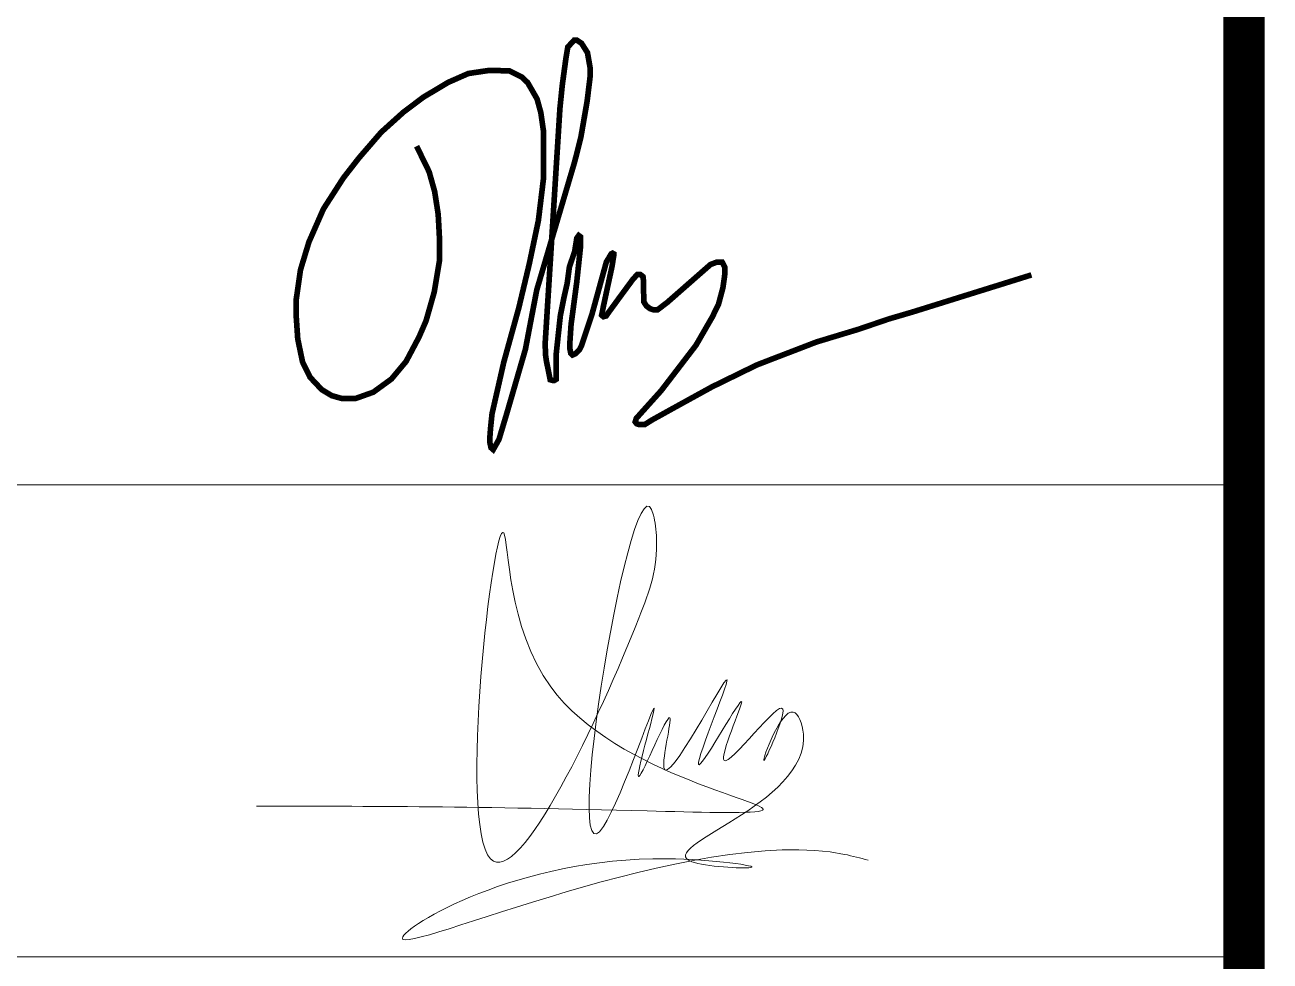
# Model space of a CAD drawing. Header units: metres. Extents: x 568006 to 1139366, y 2064802 to 4131555.
# Drawn here: x 569476.45 to 569489.52, y 2065219.61 to 2065229.44 of the extents above; entities that cross this region are included whole.
import ezdxf
from ezdxf.enums import TextEntityAlignment as Align
from ezdxf.xclip import XClip

# ---------------------------------------------------------------- set-up
doc = ezdxf.new("R2010")
doc.units = ezdxf.units.M
doc.header["$XCLIPFRAME"] = 0
doc.linetypes.add('ACAD_ISO10W100', pattern=[18.5, 12, -3, 0.5, -3])
doc.linetypes.add('CENTER', pattern=[2, 1.25, -0.25, 0.25, -0.25])
doc.layers.get('0').update_dxf_attribs({"linetype": 'CONTINUOUS'})
for name, color, linetype, lineweight in [('A-KY HIEU', 34, 'CONTINUOUS', 20), ('A-TEXT', 7, 'CONTINUOUS', 18), ('E- RANH GIOI', 1, 'CENTER', 13), ('hung-demlonha', 7, 'CONTINUOUS', 15)]:
    doc.layers.add(name, color=color, linetype=linetype, lineweight=lineweight)
for name, color, linetype in [('ghi_chu', 7, 'CONTINUOUS'), ('LogDg', 7, 'CONTINUOUS'), ('TimDg', 222, 'CONTINUOUS')]:
    doc.layers.add(name, color=color, linetype=linetype)
doc.styles.add('QH1', font='arialbd.ttf', dxfattribs={"width": 0.8})

# ---------------------------------------------------------------- blocks, each defined once
blk = doc.blocks.new('A$C33BC4D2A')
at = {"ltscale": 3, "const_width": 0.14}
blk.add_lwpolyline([(394.525, -207.801), (394.835, -208.436), (394.972, -208.926), (395.059, -209.488), (395.089, -210.048), (395.089, -210.645), (394.962, -211.406), (394.759, -212.121), (394.582, -212.528), (394.265, -213.126), (393.903, -213.56), (393.455, -213.886), (393.011, -214.044), (392.681, -214.044), (392.427, -213.972), (392.179, -213.823), (391.889, -213.515), (391.704, -213.136), (391.586, -212.569), (391.545, -211.964), (391.549, -211.588), (391.654, -210.86), (391.862, -210.173), (392.222, -209.353), (392.716, -208.585), (393.101, -208.091), (393.649, -207.457), (394.2, -206.96), (394.697, -206.587), (395.307, -206.223), (395.804, -206.004), (396.32, -205.927), (396.819, -205.939), (397.121, -206.088), (397.271, -206.229), (397.504, -206.634), (397.596, -206.97), (397.661, -207.417), (397.663, -208.055), (397.663, -208.598), (397.536, -209.643), (397.311, -210.714), (397.052, -211.801), (396.682, -213.139), (396.531, -213.803), (396.469, -214.075), (396.39, -214.421), (396.353, -214.781), (396.338, -214.982), (396.338, -215.138), (396.365, -215.26), (396.419, -215.307), (396.474, -215.21), (396.562, -215.055), (396.657, -214.737), (396.756, -214.408), (396.958, -213.713), (397.215, -212.828), (397.365, -212.041), (397.496, -211.358), (397.852, -210.153), (398.056, -209.463), (398.248, -208.815), (398.434, -208.185), (398.586, -207.586), (398.742, -206.686), (398.815, -206.086), (398.815, -205.859), (398.75, -205.489), (398.602, -205.255), (398.492, -205.182), (398.419, -205.182), (398.372, -205.232), (398.307, -205.303), (398.264, -205.35), (398.218, -205.622), (398.128, -206.284), (398.069, -206.864), (398.015, -207.725), (397.97, -208.438), (397.915, -209.318), (397.831, -210.657), (397.801, -211.134), (397.742, -212.073), (397.704, -212.68), (397.713, -212.96), (397.734, -213.112), (397.781, -213.343), (397.828, -213.578), (397.893, -213.597), (397.927, -213.597), (397.978, -213.566), (397.978, -213.521), (397.98, -212.913), (398.079, -211.994), (398.167, -211.554), (398.249, -211.192), (398.303, -210.789), (398.434, -210.404), (398.46, -210.241), (398.486, -210.077), (398.534, -210.011), (398.575, -210.042), (398.575, -210.155), (398.575, -210.321), (398.482, -211.188), (398.415, -211.69), (398.377, -211.973), (398.345, -212.209), (398.326, -212.492), (398.315, -212.661), (398.315, -212.811), (398.336, -212.92), (398.381, -212.966), (398.454, -212.934), (398.548, -212.841), (398.607, -212.724), (398.769, -212.238), (398.862, -211.957), (399.021, -211.378), (399.082, -211.156), (399.129, -210.984), (399.18, -210.8), (399.216, -210.668), (399.292, -210.542), (399.335, -210.467), (399.372, -210.449), (399.399, -210.464), (399.399, -210.514), (399.38, -210.631), (399.355, -210.786), (399.277, -211.146), (399.241, -211.312), (399.173, -211.63), (399.147, -211.749), (399.119, -211.892), (399.101, -211.98), (399.144, -212.019), (399.212, -212.001), (399.275, -211.91), (399.531, -211.56), (399.669, -211.372), (399.79, -211.208), (399.882, -211.082), (399.982, -210.979), (400.061, -210.979), (400.123, -211.027), (400.135, -211.132), (400.14, -211.48), (400.143, -211.652), (400.21, -211.755), (400.299, -211.821), (400.388, -211.851), (400.481, -211.851), (400.593, -211.765), (400.729, -211.661), (401.391, -211.08), (401.792, -210.728), (401.951, -210.669), (402.08, -210.669), (402.147, -210.8), (402.147, -210.962), (402.116, -211.188), (402.1, -211.299), (401.991, -211.708), (401.838, -212.024), (401.434, -212.724), (400.904, -213.416), (400.572, -213.849), (400.225, -214.235), (400.06, -214.419), (399.957, -214.534), (399.931, -214.621), (399.969, -214.669), (400.031, -214.688), (400.164, -214.688), (400.34, -214.577), (400.74, -214.355), (401.193, -214.105), (401.825, -213.757), (402.334, -213.508), (402.937, -213.213), (403.392, -213.037), (403.794, -212.883), (404.412, -212.645), (405.023, -212.46), (405.456, -212.329), (406.195, -212.077), (406.789, -211.903), (408.378, -211.407), (409.033, -211.203), (409.728, -210.986), (409.728, -210.986), (409.728, -210.986), (409.728, -210.986)], dxfattribs=at)
at = {"layer": 'A-KY HIEU', "color": 0}
for p, q in [((353.662, -216.174), (414.985, -216.174)), ((353.662, -227.854), (414.985, -227.854))]:
    blk.add_line(p, q, dxfattribs=at)
at = {"layer": 'A-KY HIEU', "color": 0, "const_width": 1.022}
blk.add_lwpolyline([(14.345, -292.097), (14.345, -4.903), (414.985, -4.903), (414.985, -292.097)], close=True, dxfattribs=at)
at = {"layer": 'A-TEXT'}
blk.add_spline([(390.563, -224.122), (400.225, -224.243), (403.037, -224.243), (397.843, -221.178), (396.68, -217.368), (396.353, -225.427), (400.022, -219.474), (400.457, -217.513), (400.385, -216.932), (399.15, -224.628), (400.385, -221.797), (400.022, -223.394), (400.784, -221.942), (400.639, -223.176), (402.201, -220.998), (401.511, -223.104), (402.564, -221.543), (402.128, -222.995), (403.581, -221.724), (403.109, -222.995), (403.836, -221.797), (404.09, -222.341), (401.329, -225.5), (402.782, -225.645), (400.712, -225.427), (394.173, -227.387), (405.107, -225.318), (405.688, -225.463)], degree=3, dxfattribs=at)
blk = doc.blocks.new('tmbc_khub')
at = {"layer": 'LogDg'}
blk.add_lwpolyline([(-322.246, 4.242), (-210.26, 41.824, 0.400458), (-200.603, 60.141), (-209.168, 90.314, 0.428104), (-219.409, 95.714), (-339.427, 55.436, 0.414214), (-344.466, 45.307), (-332.376, 9.281, 0.414214)], format="xyb", close=True, dxfattribs=at)
at = {"layer": 'TimDg', "linetype": 'ACAD_ISO10W100', "ltscale": 0.75}
blk.add_lwpolyline([(107.543, -124.133), (15.376, 133.515), (-122.04, 513.448), (-178.345, 685.867)], dxfattribs=at)
at = {"layer": 'hung-demlonha', "color": 7, "ltscale": 5, "style": 'QH1', "width": 0.65}
for tag, p in [('BT04', (-109.598, 191.643)), ('BT06', (-305.798, 171.199)), ('BT05', (-282.572, 137.244))]:
    blk.add_attdef(tag, text='', height=3.96, rotation=0, dxfattribs=at).set_placement(p, align=Align.CENTER)

msp = doc.modelspace()

# ---------------------------------------------------------------- block references
at = {"layer": 'E- RANH GIOI', "xscale": 0.4242857142857144, "yscale": 0.4242857142857144, "zscale": 0.4242857142857144}
msp.add_blockref('A$C33BC4D2A', (569313.173, 2065316.331), dxfattribs=at)
at = {"layer": 'ghi_chu'}
ref = msp.add_blockref('tmbc_khub', (569566.549, 2064812.011), dxfattribs=at)
XClip(ref).set_block_clipping_path([(-245.2612135945, 174.796498704), (-53.3045809087, 337.2658173321)])

# ---------------------------------------------------------------- next in the draw order: block references
ref = msp.add_blockref('tmbc_khub', (569786.408, 2065163.987), dxfattribs=at)
XClip(ref).set_block_clipping_path([(-201.6066774619, 54.738211852), (-109.9841080916, 137.3826739991)])

doc.saveas('drawing.dxf')
